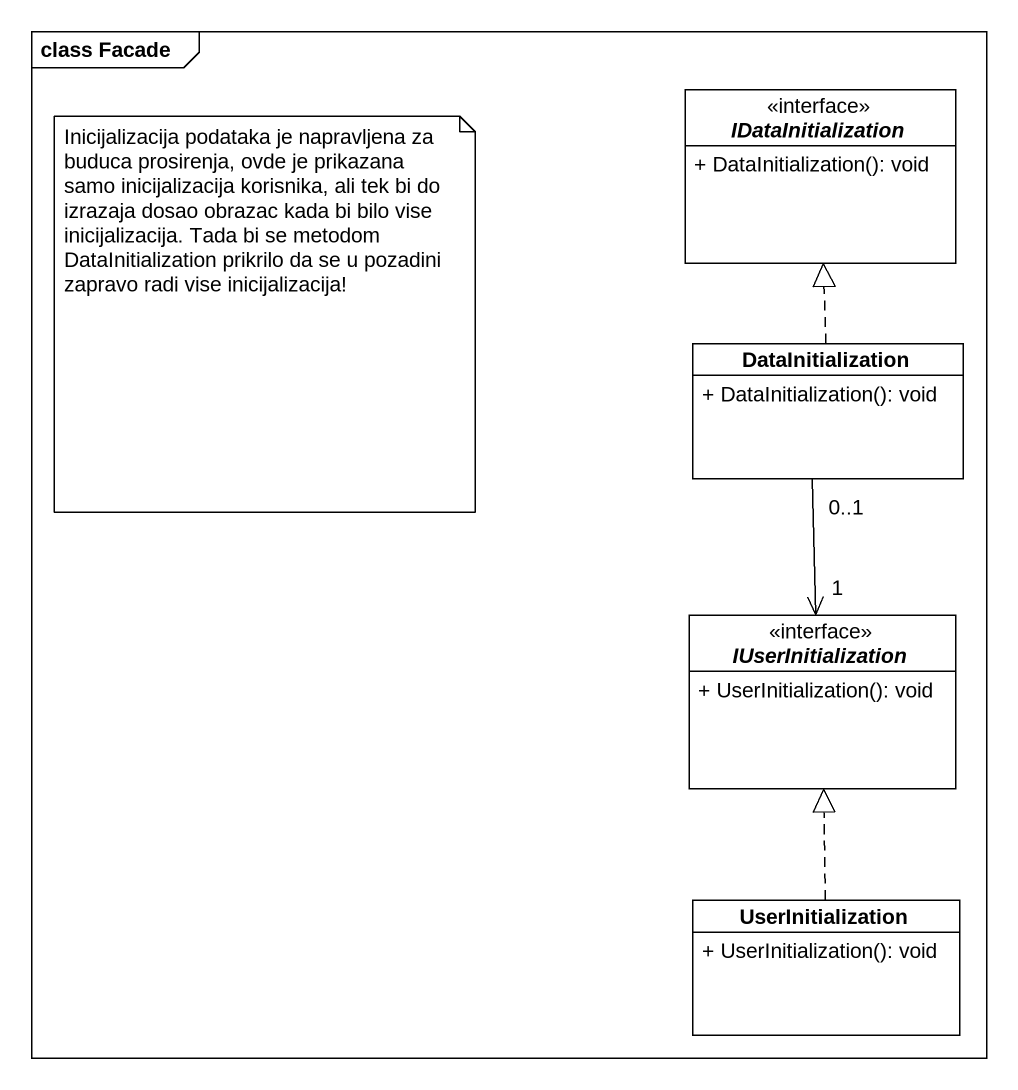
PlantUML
@startuml
mainframe class Facade
hide circle
hide empty members
skinparam classAttributeIconSize 0
interface IDataInitialization {
  + DataInitialization(): void
}
class DataInitialization {
  + DataInitialization(): void
}
interface IUserInitialization {
  + UserInitialization(): void
}
class UserInitialization {
  + UserInitialization(): void
}
DataInitialization .up.|> IDataInitialization
DataInitialization "0..1" --> "1" IUserInitialization
UserInitialization .up.|> IUserInitialization
note as N1
  Inicijalizacija podataka je napravljena za buduca prosirenja, ovde je prikazana samo inicijalizacija korisnika, ali tek bi do izrazaja dosao obrazac kada bi bilo vise inicijalizacija. Tada bi se metodom DataInitialization prikrilo da se u pozadini zapravo radi vise inicijalizacija!
end note
@enduml
